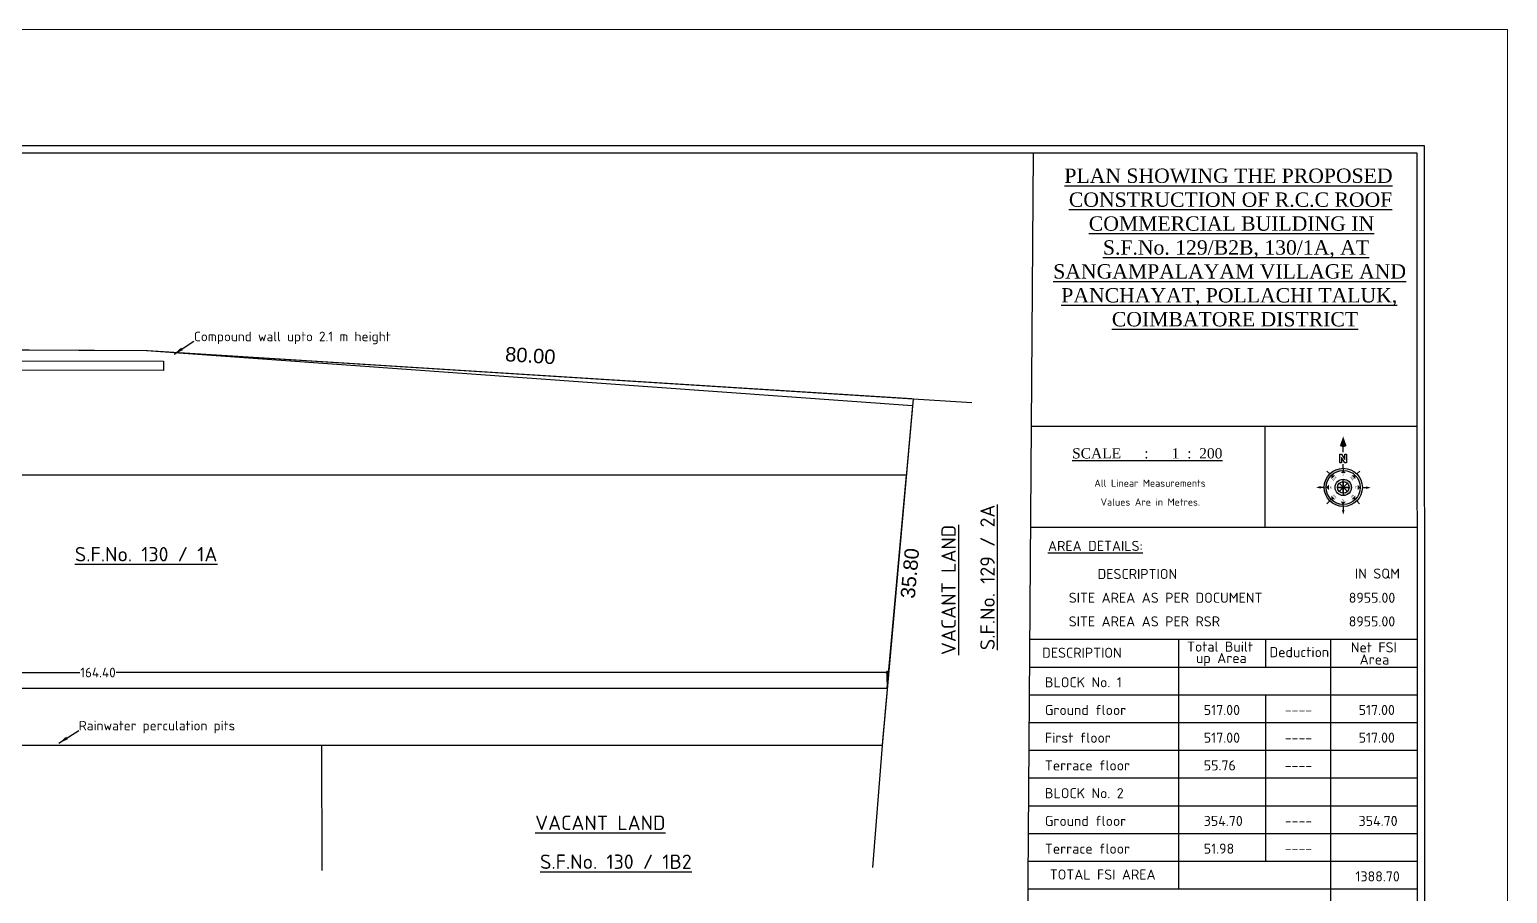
# Model space of a CAD drawing. Header units: metres. Extents: x 33037 to 86814, y -4407 to 25.
# Drawn here: x 86659.8 to 86813.8, y -4148.3 to -4058.3 of the extents above; entities that cross this region are included whole.
import ezdxf
from ezdxf.enums import TextEntityAlignment as Align

# ---------------------------------------------------------------- set-up
doc = ezdxf.new("R2010")
doc.units = ezdxf.units.M
doc.header["$MEASUREMENT"] = 0
for name, color, linetype in [('AS_AT_SITE', 6, 'Continuous'), ('BLK_1_LVL_0_REAR_SETBACK', 11, 'Continuous'), ('BLK_2_LVL_0_REAR_SETBACK', 11, 'Continuous'), ('FMB_OR_PLR', 70, 'Continuous'), ('PLOT_BOUNDARY', 70, 'Continuous'), ('RWH', 130, 'Continuous'), ('SUPER_IMPOSED', 5, 'Continuous')]:
    doc.layers.add(name, color=color, linetype=linetype)
doc.layers.add('LOCATION_PLAN', color=7, linetype='Continuous', lineweight=0)
doc.styles.add('ARIAL', font='arial.ttf')
doc.styles.add('ISO Proportional', font='isocpeur.ttf')
doc.styles.add('PRS', font='pala.ttf')
doc.styles.add('ROMANS', font='times.ttf')
doc.dimstyles.new('boun', dxfattribs={"dimtxt": 0.35, "dimasz": 7, "dimexe": 0.18, "dimexo": 0.0625, "dimgap": 0.09, "dimtad": 0, "dimzin": 1, "dimdsep": 46, "dimtxsty": 'ARIAL', "dimblk": 'OBLIQUE', "dimcen": 0, "dimse1": 1, "dimse2": 1, "dimsd1": 1, "dimsd2": 1, "dimclrt": 256, "dimadec": 0, "dimazin": 0, "dimtfac": 1, "dimtofl": 0, "dimtmove": 2, "dimatfit": 3, "dimfxl": 0, "dimtolj": 1, "dimtzin": 0, "dimarcsym": 0})
doc.dimstyles.new('inner', dxfattribs={"dimtxt": 0.35, "dimasz": 7, "dimexe": 0.18, "dimexo": 0.0625, "dimgap": 0.09, "dimtad": 0, "dimzin": 1, "dimdsep": 46, "dimtxsty": 'ROMANS', "dimblk": 'OBLIQUE', "dimcen": 0, "dimse1": 1, "dimse2": 1, "dimsd1": 1, "dimsd2": 1, "dimclrt": 256, "dimadec": 0, "dimazin": 0, "dimtfac": 1, "dimtofl": 0, "dimtmove": 2, "dimatfit": 3, "dimfxl": 0, "dimtolj": 1, "dimtzin": 0, "dimarcsym": 0})
doc.dimstyles.new('SITE TO BOUND', dxfattribs={"dimtxt": 1, "dimasz": 0.2, "dimexe": 0.18, "dimexo": 0.0625, "dimgap": 0.09, "dimtad": 0, "dimtoh": 1, "dimzin": 0, "dimdsep": 46, "dimtxsty": 'ISO Proportional', "dimblk": 'OBLIQUE', "dimcen": 0.09, "dimclrd": 5, "dimclre": 2, "dimclrt": 7, "dimadec": 0, "dimazin": 0, "dimtfac": 1, "dimtofl": 0, "dimtmove": 2, "dimatfit": 3, "dimldrblk": 'OBLIQUE', "dimfxl": 0, "dimtolj": 1, "dimtzin": 0, "dimarcsym": 0})

# ---------------------------------------------------------------- blocks, each defined once
blk = doc.blocks.new('_Oblique')
at = {"color": 0, "linetype": 'ByBlock', "lineweight": -2}
blk.add_line((-0.5, -0.5), (0.5, 0.5), dxfattribs=at)
blk = doc.blocks.new('*D1302')
at = {"insert": (86654.73, -4134.2), "char_height": 1.5, "attachment_point": 5, "style": 'ARIAL'}
blk.add_mtext('\\A1;187.80', dxfattribs=at)
blk = doc.blocks.new('*D1306')
at = {"insert": (86608.63, -4090.09), "char_height": 1.5, "attachment_point": 5, "rotation": 359.7074, "style": 'ARIAL'}
blk.add_mtext('\\A1;126.80', dxfattribs=at)
blk = doc.blocks.new('*D1307')
at = {"insert": (86712, -4092.23), "char_height": 1.5, "attachment_point": 5, "rotation": 356.4054, "style": 'ARIAL'}
blk.add_mtext('\\A1;80.00', dxfattribs=at)
blk = doc.blocks.new('*D1308')
at = {"insert": (86751.53, -4114.9), "char_height": 1.5, "attachment_point": 5, "rotation": 84.8719, "style": 'ARIAL'}
blk.add_mtext('\\A1;35.80', dxfattribs=at)
blk = doc.blocks.new('*D1309')
at = {"color": 2, "lineweight": -2}
for p, q in [((86584.77, -4126.24), (86584.77, -4125.06)), ((86749.17, -4126.24), (86749.17, -4125.06))]:
    blk.add_line(p, q, dxfattribs=at)
at = {"color": 5, "lineweight": -2}
for p, q in [((86584.77, -4125.24), (86665.08, -4125.24)), ((86749.17, -4125.24), (86668.86, -4125.24))]:
    blk.add_line(p, q, dxfattribs=at)
at = {"color": 5, "lineweight": -2, "xscale": 0.2, "yscale": 0.2, "zscale": 0.2, "rotation": 180}
blk.add_blockref('_Oblique', (86584.77, -4125.24), dxfattribs=at)
at = {"color": 5, "lineweight": -2, "xscale": 0.2, "yscale": 0.2, "zscale": 0.2}
blk.add_blockref('_Oblique', (86749.17, -4125.24), dxfattribs=at)
at = {"color": 7, "insert": (86666.97, -4125.24), "char_height": 1, "attachment_point": 5, "style": 'ISO Proportional'}
blk.add_mtext('\\A1;164.40', dxfattribs=at)

msp = doc.modelspace()

# ---------------------------------------------------------------- hatches: boundary and pattern name
h = msp.add_hatch(color=0)
h.paths.add_polyline_path([(86794.67196, -4106.00577, -0.422137721), (86796.66349, -4103.9686), (86796.66302, -4104.18609, 0.422137721), (86794.88939, -4106.00037, 0.406333558), (86796.65537, -4107.72678), (86796.6549, -4107.94427, -0.406333558)])
h.paths.add_polyline_path([(86796.66049, -4105.35556), (86796.66103, -4105.10667, -0.406333558), (86797.5087, -4105.93535, -0.422137721), (86796.65736, -4106.8062), (86796.65789, -4106.55731, 0.422137721), (86797.25988, -4105.94153, 0.406333558)])

# ---------------------------------------------------------------- linework, layer by layer
for p, q in [((86764.3694, -4071.11869), (86763.24651, -4220.19798)), ((86764.3694, -4071.11869), (86763.24651, -4220.19798)), ((86751.87008, -4096.72106), (86757.96896, -4097.1042)), ((86796.65919, -4103.9686), (86796.65919, -4103.55024)), ((86763.98141, -4121.77664), (86804.3032, -4121.77664)), ((86779.48777, -4121.77664), (86779.48777, -4147.77601)), ((86788.55367, -4121.77664), (86788.55367, -4124.66546)), ((86795.32032, -4121.77664), (86795.32032, -4150.66482)), ((86763.95914, -4124.66546), (86804.3032, -4124.66546)), ((86763.93687, -4127.55428), (86804.3032, -4127.55428)), ((86788.55367, -4127.55428), (86788.55367, -4144.88719)), ((86763.9146, -4130.4431), (86804.3032, -4130.4431)), ((86690.26672, -4132.88522), (86690.27321, -4145.86341)), ((86748.62726, -4132.85607), (86747.64124, -4145.548)), ((86763.89233, -4133.33191), (86804.3032, -4133.33191)), ((86763.87006, -4136.22073), (86804.3032, -4136.22073)), ((86763.87006, -4139.10955), (86804.3032, -4139.10955)), ((86763.89233, -4141.99837), (86804.3032, -4141.99837)), ((86763.87006, -4144.88719), (86804.3032, -4144.88719)), ((86763.84779, -4147.77601), (86804.3032, -4147.77601))]:
    msp.add_line(p, q)
at = {"color": 0, "linetype": 'ByBlock'}
for p, q in [((86796.28309, -4102.50098), (86796.46154, -4102.50009)), ((86796.28753, -4103.39322), (86796.28309, -4102.50098)), ((86796.46154, -4102.50009), (86796.8211, -4103.03366)), ((86796.82288, -4103.39056), (86796.46332, -4102.85699)), ((86796.46332, -4102.85699), (86796.46598, -4103.39234)), ((86796.81844, -4102.49832), (86796.99689, -4102.49743)), ((86796.8211, -4103.03366), (86796.81844, -4102.49832)), ((86796.99689, -4102.49743), (86797.00133, -4103.38967)), ((86796.46598, -4103.39234), (86796.28753, -4103.39322)), ((86797.00133, -4103.38967), (86796.82288, -4103.39056))]:
    msp.add_line(p, q, dxfattribs=at)
at = {"color": 0}
for p, q in [((86796.65307, -4102.27477), (86796.65108, -4101.77908)), ((86795.25662, -4104.54779), (86794.96039, -4104.25028)), ((86796.66349, -4103.9686), (86796.66302, -4104.18609)), ((86798.06784, -4104.55386), (86798.36535, -4104.25764)), ((86794.67136, -4105.95214), (86794.25153, -4105.95123)), ((86796.05832, -4105.95514), (86797.26007, -4105.95774)), ((86797.26007, -4105.95774), (86796.05832, -4105.95514)), ((86797.08499, -4105.53247), (86796.23339, -4106.3804)), ((86796.23339, -4106.3804), (86797.08499, -4105.53247)), ((86796.23523, -4105.53064), (86797.08316, -4106.38224)), ((86797.08316, -4106.38224), (86796.23523, -4105.53064)), ((86796.66049, -4105.35556), (86796.65789, -4106.55731)), ((86796.65789, -4106.55731), (86796.66049, -4105.35556)), ((86796.66049, -4105.35556), (86796.66103, -4105.10667)), ((86798.64703, -4105.96073), (86799.06686, -4105.96164)), ((86795.25054, -4107.35901), (86794.95304, -4107.65524)), ((86796.6549, -4107.94427), (86796.65537, -4107.72678)), ((86796.65789, -4106.55731), (86796.65736, -4106.8062)), ((86798.06177, -4107.36509), (86798.35799, -4107.6626)), ((86796.6549, -4107.94427), (86796.65399, -4108.36411))]:
    msp.add_line(p, q, dxfattribs=at)
for points in [[(86491.95709, -4070.35598), (86805.07732, -4070.35598), (86805.14908, -4220.96068), (86491.95709, -4220.96068)], [(86492.7198, -4071.11869), (86804.31461, -4071.11869), (86804.38637, -4220.19798), (86492.7198, -4220.19798)]]:
    msp.add_lwpolyline(points, close=True)
for points, const_width in [([(86535.11379, -4132.96273), (86521.84278, -4091.85691), (86545.22913, -4091.05768), (86545.22913, -4091.05768), (86672.02747, -4091.70528), (86672.02747, -4091.70528), (86672.02747, -4091.70528), (86672.02747, -4091.70528), (86672.02747, -4091.70528), (86672.02747, -4091.70528), (86751.87008, -4096.72106), (86748.62726, -4132.85607)], 0.1), ([(86764.15484, -4099.60459), (86804.3141, -4099.60459)], 0.13933), ([(86788.50607, -4099.60459), (86788.50607, -4110.12644)], 0.13933), ([(86764.07123, -4110.12644), (86804.3141, -4110.12644)], 0.13933), ([(86535.11379, -4132.96273), (86560.82726, -4132.85607), (86748.62726, -4132.85607)], 0.1)]:
    msp.add_lwpolyline(points, dxfattribs=dict(const_width=const_width))
for radius in [1.98784, 1.77035, 0.84977, 0.60088]:
    msp.add_circle((86796.65919, -4105.95644), radius, dxfattribs=at)
for points in [[(86796.65108, -4101.77908), (86796.29644, -4101.63887), (86796.64653, -4100.64606)], [(86796.64653, -4100.64606), (86797.00458, -4101.63603), (86796.65108, -4101.77908)], [(86796.66302, -4104.18609), (86796.37915, -4104.46874), (86796.94566, -4104.46996)], [(86794.32265, -4105.80976), (86794.25153, -4105.95123), (86793.82664, -4105.95032)], [(86793.82664, -4105.95032), (86794.32203, -4106.09301), (86794.25153, -4105.95123)], [(86794.88885, -4105.95261), (86795.17149, -4106.23648), (86795.17272, -4105.66997)], [(86795.41008, -4104.70191), (86795.40921, -4105.10249), (86795.81066, -4104.70278)], [(86797.91372, -4104.70732), (86797.51314, -4104.70645), (86797.91286, -4105.1079)], [(86798.42954, -4105.96026), (86798.14689, -4105.6764), (86798.14567, -4106.24291)], [(86799.01941, -4106.12395), (86799.09178, -4105.98311), (86799.51664, -4105.98779)], [(86799.51664, -4105.98779), (86799.02253, -4105.84071), (86799.09178, -4105.98311)], [(86795.40467, -4107.20555), (86795.80525, -4107.20642), (86795.40553, -4106.80497)], [(86796.65537, -4107.72678), (86796.93923, -4107.44414), (86796.37272, -4107.44291)], [(86797.90831, -4107.21097), (86797.90918, -4106.81038), (86797.50773, -4107.2101)], [(86796.51252, -4108.29299), (86796.65399, -4108.36411), (86796.65307, -4108.78899)], [(86796.65307, -4108.78899), (86796.79577, -4108.2936), (86796.65399, -4108.36411)]]:
    msp.add_solid(points, dxfattribs=at)
at = {"layer": 'AS_AT_SITE'}
msp.add_lwpolyline([(86521.84278, -4091.85691), (86545.22913, -4091.05768), (86672.02747, -4091.70528), (86751.87008, -4096.72106), (86748.62726, -4132.85607), (86560.82726, -4132.85607), (86535.11379, -4132.96273)], close=True, dxfattribs=at)
at = {"layer": 'BLK_1_LVL_0_REAR_SETBACK'}
msp.add_lwpolyline([(86751.15529, -4104.68607), (86562.7672, -4104.68607), (86562.7672, -4126.85607), (86749.16571, -4126.85607)], close=True, dxfattribs=at)
at = {"layer": 'BLK_2_LVL_0_REAR_SETBACK'}
msp.add_lwpolyline([(86751.15529, -4104.68607), (86584.7672, -4104.68607), (86584.7672, -4126.85607), (86749.16571, -4126.85607)], close=True, dxfattribs=at)
at = {"layer": 'FMB_OR_PLR'}
msp.add_lwpolyline([(86521.84278, -4091.85691), (86545.22913, -4091.05768), (86672.02747, -4091.70528), (86751.80244, -4097.43825), (86748.62726, -4132.85607), (86560.82726, -4132.85607), (86535.11379, -4132.96273)], close=True, dxfattribs=at)
at = {"layer": 'LOCATION_PLAN'}
msp.add_lwpolyline([(86482.86849, -4058.26657), (86813.75348, -4058.26657), (86813.75348, -4230.77853), (86482.86849, -4230.77853)], close=True, dxfattribs=at)
at = {"layer": 'PLOT_BOUNDARY'}
msp.add_lwpolyline([(86521.84278, -4091.85691), (86545.22913, -4091.05768), (86672.02747, -4091.70528), (86751.87008, -4096.72106), (86748.62726, -4132.85607), (86560.82726, -4132.85607), (86535.11379, -4132.96273)], close=True, dxfattribs=at)
at = {"layer": 'RWH', "ltscale": 400}
msp.add_lwpolyline([(86525.03909, -4092.50196), (86673.80343, -4092.79766), (86673.79404, -4093.79762), (86525.02969, -4093.50192)], close=True, dxfattribs=at)
at = {"layer": 'SUPER_IMPOSED'}
msp.add_lwpolyline([(86521.84278, -4091.85691), (86545.22913, -4091.05768), (86672.02747, -4091.70528), (86751.80244, -4097.43825), (86748.62726, -4132.85607), (86560.82726, -4132.85607), (86535.11379, -4132.96273)], close=True, dxfattribs=at)

# ---------------------------------------------------------------- texts
for s, height, style, p in [('Compound wall upto 2.1 m height', 1, 'ISO Proportional', (86676.96827, -4090.73562)), ('%%USCALE      :      1  :  200', 1.0658909, 'PRS', (86768.41685, -4102.93918)), ('All Linear Measurements ', 0.75, 'ISO Proportional', (86770.73155, -4105.88767)), ('Values Are in Metres.', 0.75, 'ISO Proportional', (86771.38449, -4107.86117)), ('%%US.F.No. 130 / 1A', 1.5, 'ISO Proportional', (86664.56574, -4113.66671)), ('%%UAREA DETAILS:', 1.05, 'ISO Proportional', (86765.90617, -4112.57365)), ('DESCRIPTION', 1.05, 'ISO Proportional', (86771.07025, -4115.49716)), ('IN SQM', 1.05, 'ISO Proportional', (86797.87609, -4115.45771)), ('SITE AREA AS PER DOCUMENT ', 1.05, 'ISO Proportional', (86768.06932, -4117.97784)), ('SITE AREA AS PER RSR', 1.05, 'ISO Proportional', (86768.06647, -4120.44305)), ('DESCRIPTION', 1.05, 'ISO Proportional', (86765.29599, -4123.70755)), ('Total Built ', 1.05, 'ISO Proportional', (86780.38466, -4123.06303)), ('Deduction', 1.05, 'ISO Proportional', (86788.97626, -4123.64053)), ('Net FSI', 1.05, 'ISO Proportional', (86797.44451, -4123.14136)), ('up Area ', 1.05, 'ISO Proportional', (86781.31892, -4124.25896)), ('Area ', 1.05, 'ISO Proportional', (86798.36497, -4124.40641)), ('BLOCK No. 1', 1.05, 'ISO Proportional', (86765.58567, -4126.77659)), ('Ground floor', 1.05, 'ISO Proportional', (86765.58567, -4129.66541)), ('517.00', 1.05, 'ISO Proportional', (86782.1318, -4129.66541)), ('----', 1.05, 'ISO Proportional', (86790.5632, -4129.66541)), ('517.00', 1.05, 'ISO Proportional', (86798.25864, -4129.66541)), ('Rainwater perculation pits', 1, 'ISO Proportional', (86664.97447, -4131.26846)), ('First floor', 1.05, 'ISO Proportional', (86765.58567, -4132.55423)), ('517.00', 1.05, 'ISO Proportional', (86782.1318, -4132.55423)), ('----', 1.05, 'ISO Proportional', (86790.5632, -4132.55423)), ('517.00', 1.05, 'ISO Proportional', (86798.25864, -4132.55423)), ('Terrace floor', 1.05, 'ISO Proportional', (86765.58567, -4135.44305)), ('55.76', 1.05, 'ISO Proportional', (86782.1318, -4135.44305)), ('----', 1.05, 'ISO Proportional', (86790.5632, -4135.44305)), ('BLOCK No. 2', 1.05, 'ISO Proportional', (86765.58567, -4138.33187)), ('%%UVACANT LAND', 1.5, 'ISO Proportional', (86712.50114, -4141.64343)), ('Ground floor', 1.05, 'ISO Proportional', (86765.58567, -4141.22068)), ('354.70', 1.05, 'ISO Proportional', (86782.1318, -4141.22068)), ('----', 1.05, 'ISO Proportional', (86790.5632, -4141.22068)), ('354.70', 1.05, 'ISO Proportional', (86798.25864, -4141.22068)), ('Terrace floor', 1.05, 'ISO Proportional', (86765.58567, -4144.1095)), ('51.98', 1.05, 'ISO Proportional', (86782.1318, -4144.1095)), ('%%US.F.No. 130 / 1B2', 1.5, 'ISO Proportional', (86713.00795, -4145.69594)), ('----', 1.05, 'ISO Proportional', (86790.5632, -4144.1095)), ('TOTAL FSI AREA', 1.05, 'ISO Proportional', (86766.08666, -4146.80665)), ('1388.70', 1.05, 'ISO Proportional', (86797.92641, -4146.99832))]:
    msp.add_text(s, height=height, dxfattribs=dict(style=style)).set_placement(p)
at = {"color": 0, "style": 'ROMANS'}
for s, height, rotation, p in [('N', 0.21244, 359.8761691, (86796.66624, -4104.75261)), ('W', 0.21244, 270.1238309, (86795.25241, -4105.95779)), ('NW', 0.212442, 44.8761691, (86795.81637, -4105.09976)), ('NE', 0.212442, 314.8761691, (86797.514, -4105.10877)), ('E', 0.21244, 270, (86797.88443, -4105.95725)), ('SW', 0.212442, 134.8761691, (86795.81635, -4106.81316)), ('S', 0.21244, 359.8761691, (86796.65338, -4107.37271)), ('SE', 0.212442, 224.8761691, (86797.52075, -4106.79741))]:
    msp.add_text(s, height=height, rotation=rotation, dxfattribs=at).set_placement(p, align=Align.CENTER)
at = {"style": 'ISO Proportional'}
for s, p in [('%%US.F.No. 129 / 2A', (86760.36195, -4122.9123)), ('%%UVACANT LAND', (86756.30944, -4123.41911))]:
    msp.add_text(s, height=1.5, rotation=90, dxfattribs=at).set_placement(p)
for p in [(86802.07066, -4117.97784), (86802.06781, -4120.44305)]:
    msp.add_text('8955.00', height=1.05, dxfattribs=at).set_placement(p, align=Align.RIGHT)
at = {"insert": (86765.67065, -4072.74307), "char_height": 1.4944201, "width": 37.998545, "attachment_point": 1, "style": 'PRS'}
msp.add_mtext('\\A1;{\\W3.44361;\\L \\W1;PLAN SHOWING THE PROPOSED \\P{\\W4.274666; }CONSTRUCTION OF R.C.C ROOF \\H1.85436x; \\H0.53927x;\\P{\\W7.950447; }COMMERCIAL BUILDING IN \\H1.56887x; \\H0.6374x;\\P\\W5.27845;  \\W1;S.F.No. 129/B2B, 130/1A, AT  \\H1.69636x; \\H0.5895x;\\P{\\W1.385017; }SANGAMPALAYAM VILLAGE AND \\H1.65044x; \\H0.6059x;\\P{\\W2.871345; }PANCHAYAT, POLLACHI TALUK, \\H1.63684x; \\H0.61093x;\\P\\W6.1012;  \\W1;COIMBATORE DISTRICT \\H1.64146x; }', dxfattribs=at)

# ---------------------------------------------------------------- dimensions: what is measured, and where the dimension line sits
dim = msp.add_aligned_dim(p1=(86672.02747, -4091.70528), p2=(86545.22913, -4091.05768), distance=-1.28772, dimstyle='boun', override={"dimtxt": 1.5})
dim.commit()
dim.dimension.update_dxf_attribs({"geometry": '*D1306', "text_midpoint": (86608.63488, -4090.09377)})
for base, p1, p2, angle, picture, middle in [((86672.07668, -4090.92204), (86751.87008, -4096.72106), (86672.02747, -4091.70528), 176.4053515, '*D1307', (86711.99798, -4092.22829)), ((86748.62726, -4133.4313), (86560.82726, -4132.85607), (86748.62726, -4132.85607), 0, '*D1302', (86654.72726, -4134.19716))]:
    dim = msp.add_linear_dim(base=base, p1=p1, p2=p2, angle=angle, dimstyle='boun', override={"dimtxt": 1.5})
    dim.commit()
    dim.dimension.update_dxf_attribs({"geometry": picture, "text_midpoint": middle, "dimtype": 161})
dim = msp.add_aligned_dim(p1=(86748.62726, -4132.85607), p2=(86751.87008, -4096.72106), distance=-1.28953, text='35.80', dimstyle='boun', override={"dimtxt": 1.5})
dim.commit()
dim.dimension.update_dxf_attribs({"geometry": '*D1308', "text_midpoint": (86751.53304, -4114.90382)})
dim = msp.add_aligned_dim(p1=(86584.7672, -4126.85607), p2=(86749.16571, -4126.85607), distance=1.61414, dimstyle='SITE TO BOUND')
dim.commit()
dim.dimension.update_dxf_attribs({"geometry": '*D1309', "text_midpoint": (86666.96646, -4125.24193)})

# ---------------------------------------------------------------- leaders
for points in [[(86674.89553, -4092.06588), (86676.96827, -4090.73562)], [(86662.90173, -4132.59872), (86664.97447, -4131.26846)]]:
    msp.add_leader(points, dimstyle='inner', override={"dimasz": 1, "dimgap": 0.09, "dimtad": 0})

doc.saveas('drawing.dxf')
